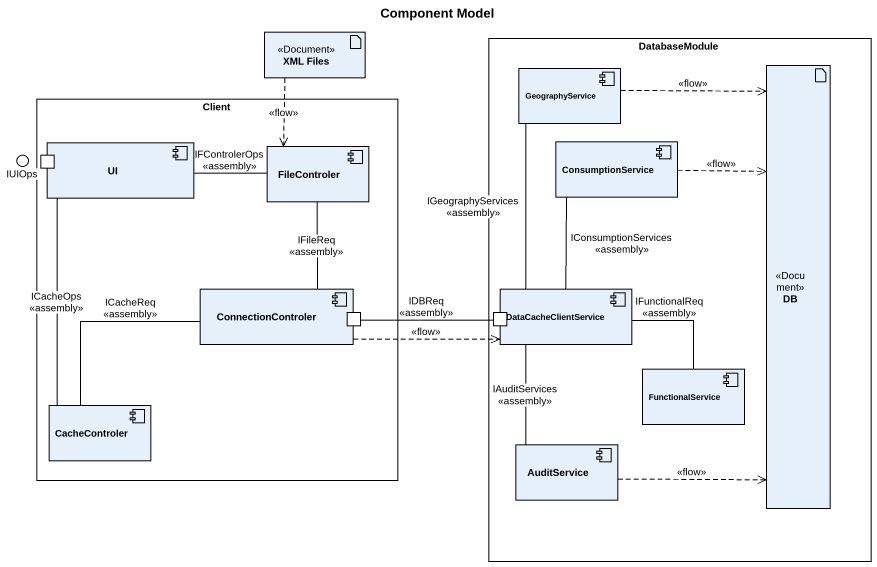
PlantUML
@startuml
title Component Model
artifact "XML Files" as XML_Files <<Document>>
rectangle DatabaseModule {
  component GeographyService
  artifact DB <<Document>>
  component ConsumptionService
  component DataCacheClientService {
    port " " as port3
  }
  component FunctionalService
  component AuditService
}
rectangle Client {
  component UI {
    port " " as port1
  }
  component FileControler
  component ConnectionControler {
    port " " as port2
  }
  component CacheControler
}
() IUIOps
XML_Files ..> FileControler : <<flow>>
GeographyService ..> DB : <<flow>>
UI -right- FileControler : IFControlerOps\n<<assembly>>
UI -- CacheControler : ICacheOps\n<<assembly>>
FileControler -- ConnectionControler : IFileReq\n<<assembly>>
ConsumptionService ..> DB : <<flow>>
ConnectionControler .right.> DataCacheClientService : <<flow>>
DataCacheClientService -up- GeographyService : IGeographyServices\n<<assembly>>
DataCacheClientService -up- ConsumptionService : IConsumptionServices\n<<assembly>>
DataCacheClientService -- FunctionalService : IFunctionalReq\n<<assembly>>
DataCacheClientService -- AuditService : IAuditServices\n<<assembly>>
port2 -right- port3 : IDBReq\n<<assembly>>
CacheControler -up- ConnectionControler : ICacheReq\n<<assembly>>
AuditService .up.> DB : <<flow>>
@enduml
